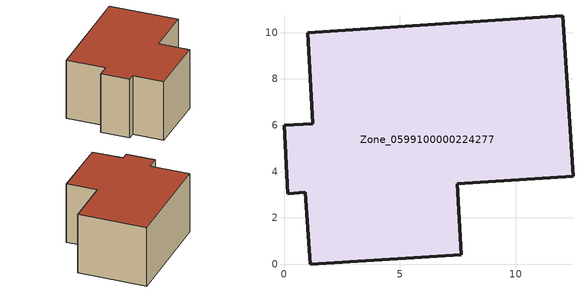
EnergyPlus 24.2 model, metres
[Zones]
Zone_0599100000224277
 floor ground (C_G): 7.48,3.48 7.66,0.4 1.13,0 0.92,3.1 0.17,3.05 0,5.99 1.25,6.06 1.02,9.99 12.03,10.72 12.47,3.8 z0
 wall outside (C_F): 0,5.99 0.17,3.05 0.92,3.1 1.13,0 7.66,0.4 7.48,3.48 12.47,3.8 12.03,10.72 1.02,9.99 1.25,6.06 0,5.99 z0:6.25
 roof outside (C_R): 12.03,10.72 1.02,9.99 1.25,6.06 0,5.99 0.17,3.05 0.92,3.1 1.13,0 7.66,0.4 7.48,3.48 12.47,3.8 z6.25
[BUILDING]
Pand.0599100000224277: North Axis=0; Terrain=City; Loads Convergence Tolerance Value=0.04; Temperature Convergence Tolerance Value=0.4; Solar Distribution=FullExterior; Maximum Number of Warmup Days=25; Minimum Number of Warmup Days=1
[Site:Location]
Rotterdam.The.Hague.AP_ZH_NLD Design_Conditions: Latitude=51.96; Longitude=4.45; Time Zone=1; Elevation=-4.5
[SITE:GROUNDTEMPERATURE:BUILDINGSURFACE]
18, 18, 18, 18, 18, 18, 18, 18, 18, 18, 18, 18
[MATERIAL] Thermal Absorptance=0.9; Solar Absorptance=0.7; Visible Absorptance=0.7
Name | Roughness | Thickness | Conductivity | Density | Specific Heat
G.TI.1946-1964 | MediumSmooth | 0.15 | 1 | 540 | 1210
F.TI.1946-1964 | Rough | 0.3 | 0.857143 | 1920 | 840
R.TI.1946-1964 | MediumRough | 0.2 | 0.277778 | 1500 | 1000
[CONSTRUCTION]
C_G: G.TI.1946-1964
C_F: F.TI.1946-1964
C_R: R.TI.1946-1964
[ZONE]
Zone_0599100000224277: Type=1; Multiplier=1; Ceiling Height=Autocalculate; Volume=Autocalculate; Floor Area=autocalculate; Part of Total Floor Area=Yes
[ZONEINFILTRATION:DESIGNFLOWRATE]
Infil_Zone_0599100000224277: Zone or ZoneList or Space or SpaceList=Zone_0599100000224277; Schedule=AlwaysOn; Design Flow Rate Calculation Method=Flow/Area; Flow Rate per Floor Area=0.003; Constant Term Coefficient=1; Temperature Term Coefficient=0; Velocity Term Coefficient=0; Velocity Squared Term Coefficient=0
[HVACTEMPLATE:ZONE:IDEALLOADSAIRSYSTEM]
Zone_0599100000224277: Maximum Heating Supply Air Temperature=50; Minimum Cooling Supply Air Temperature=13; Maximum Heating Supply Air Humidity Ratio=0.0156; Minimum Cooling Supply Air Humidity Ratio=0.0077; Heating Limit=NoLimit; Cooling Limit=NoLimit; Dehumidification Control Type=ConstantSensibleHeatRatio; Cooling Sensible Heat Ratio=0.7; Dehumidification Setpoint=60; Humidification Control Type=None; Humidification Setpoint=30; Outdoor Air Method=None; Outdoor Air Flow Rate per Person=0.00944; Outdoor Air Flow Rate per Zone Floor Area=0; Outdoor Air Flow Rate per Zone=0; Demand Controlled Ventilation Type=None; Outdoor Air Economizer Type=NoEconomizer; Heat Recovery Type=None; Sensible Heat Recovery Effectiveness=0.7; Latent Heat Recovery Effectiveness=0.65
[ZONECONTROL:THERMOSTAT]
ThermostatControl_Zone_0599100000224277: Zone or ZoneList=Zone_0599100000224277; Control Type Schedule=DualSetpointControlType; Control 1=Thermostat_Zone_0599100000224277; Temperature Difference Between Cutout And Setpoint=0
[THERMOSTATSETPOINT:DUALSETPOINT]
Thermostat_Zone_0599100000224277: Heating Setpoint Temperature Schedule=HeatingSetpoint_Zone_0599100000224277; Cooling Setpoint Temperature Schedule=CoolingSetpoint_Zone_0599100000224277
[SCHEDULE:COMPACT]
HeatingSetpoint_Zone_0599100000224277: Through: 12/31, For: AllDays, Until: 24:00, 21
CoolingSetpoint_Zone_0599100000224277: Through: 12/31, For: AllDays, Until: 24:00, 24
DualSetpointControlType: Through: 12/31, For: AllDays, Until: 24:00, 4
AlwaysOn: Through: 12/31, For: AllDays, Until: 24:00, 1
